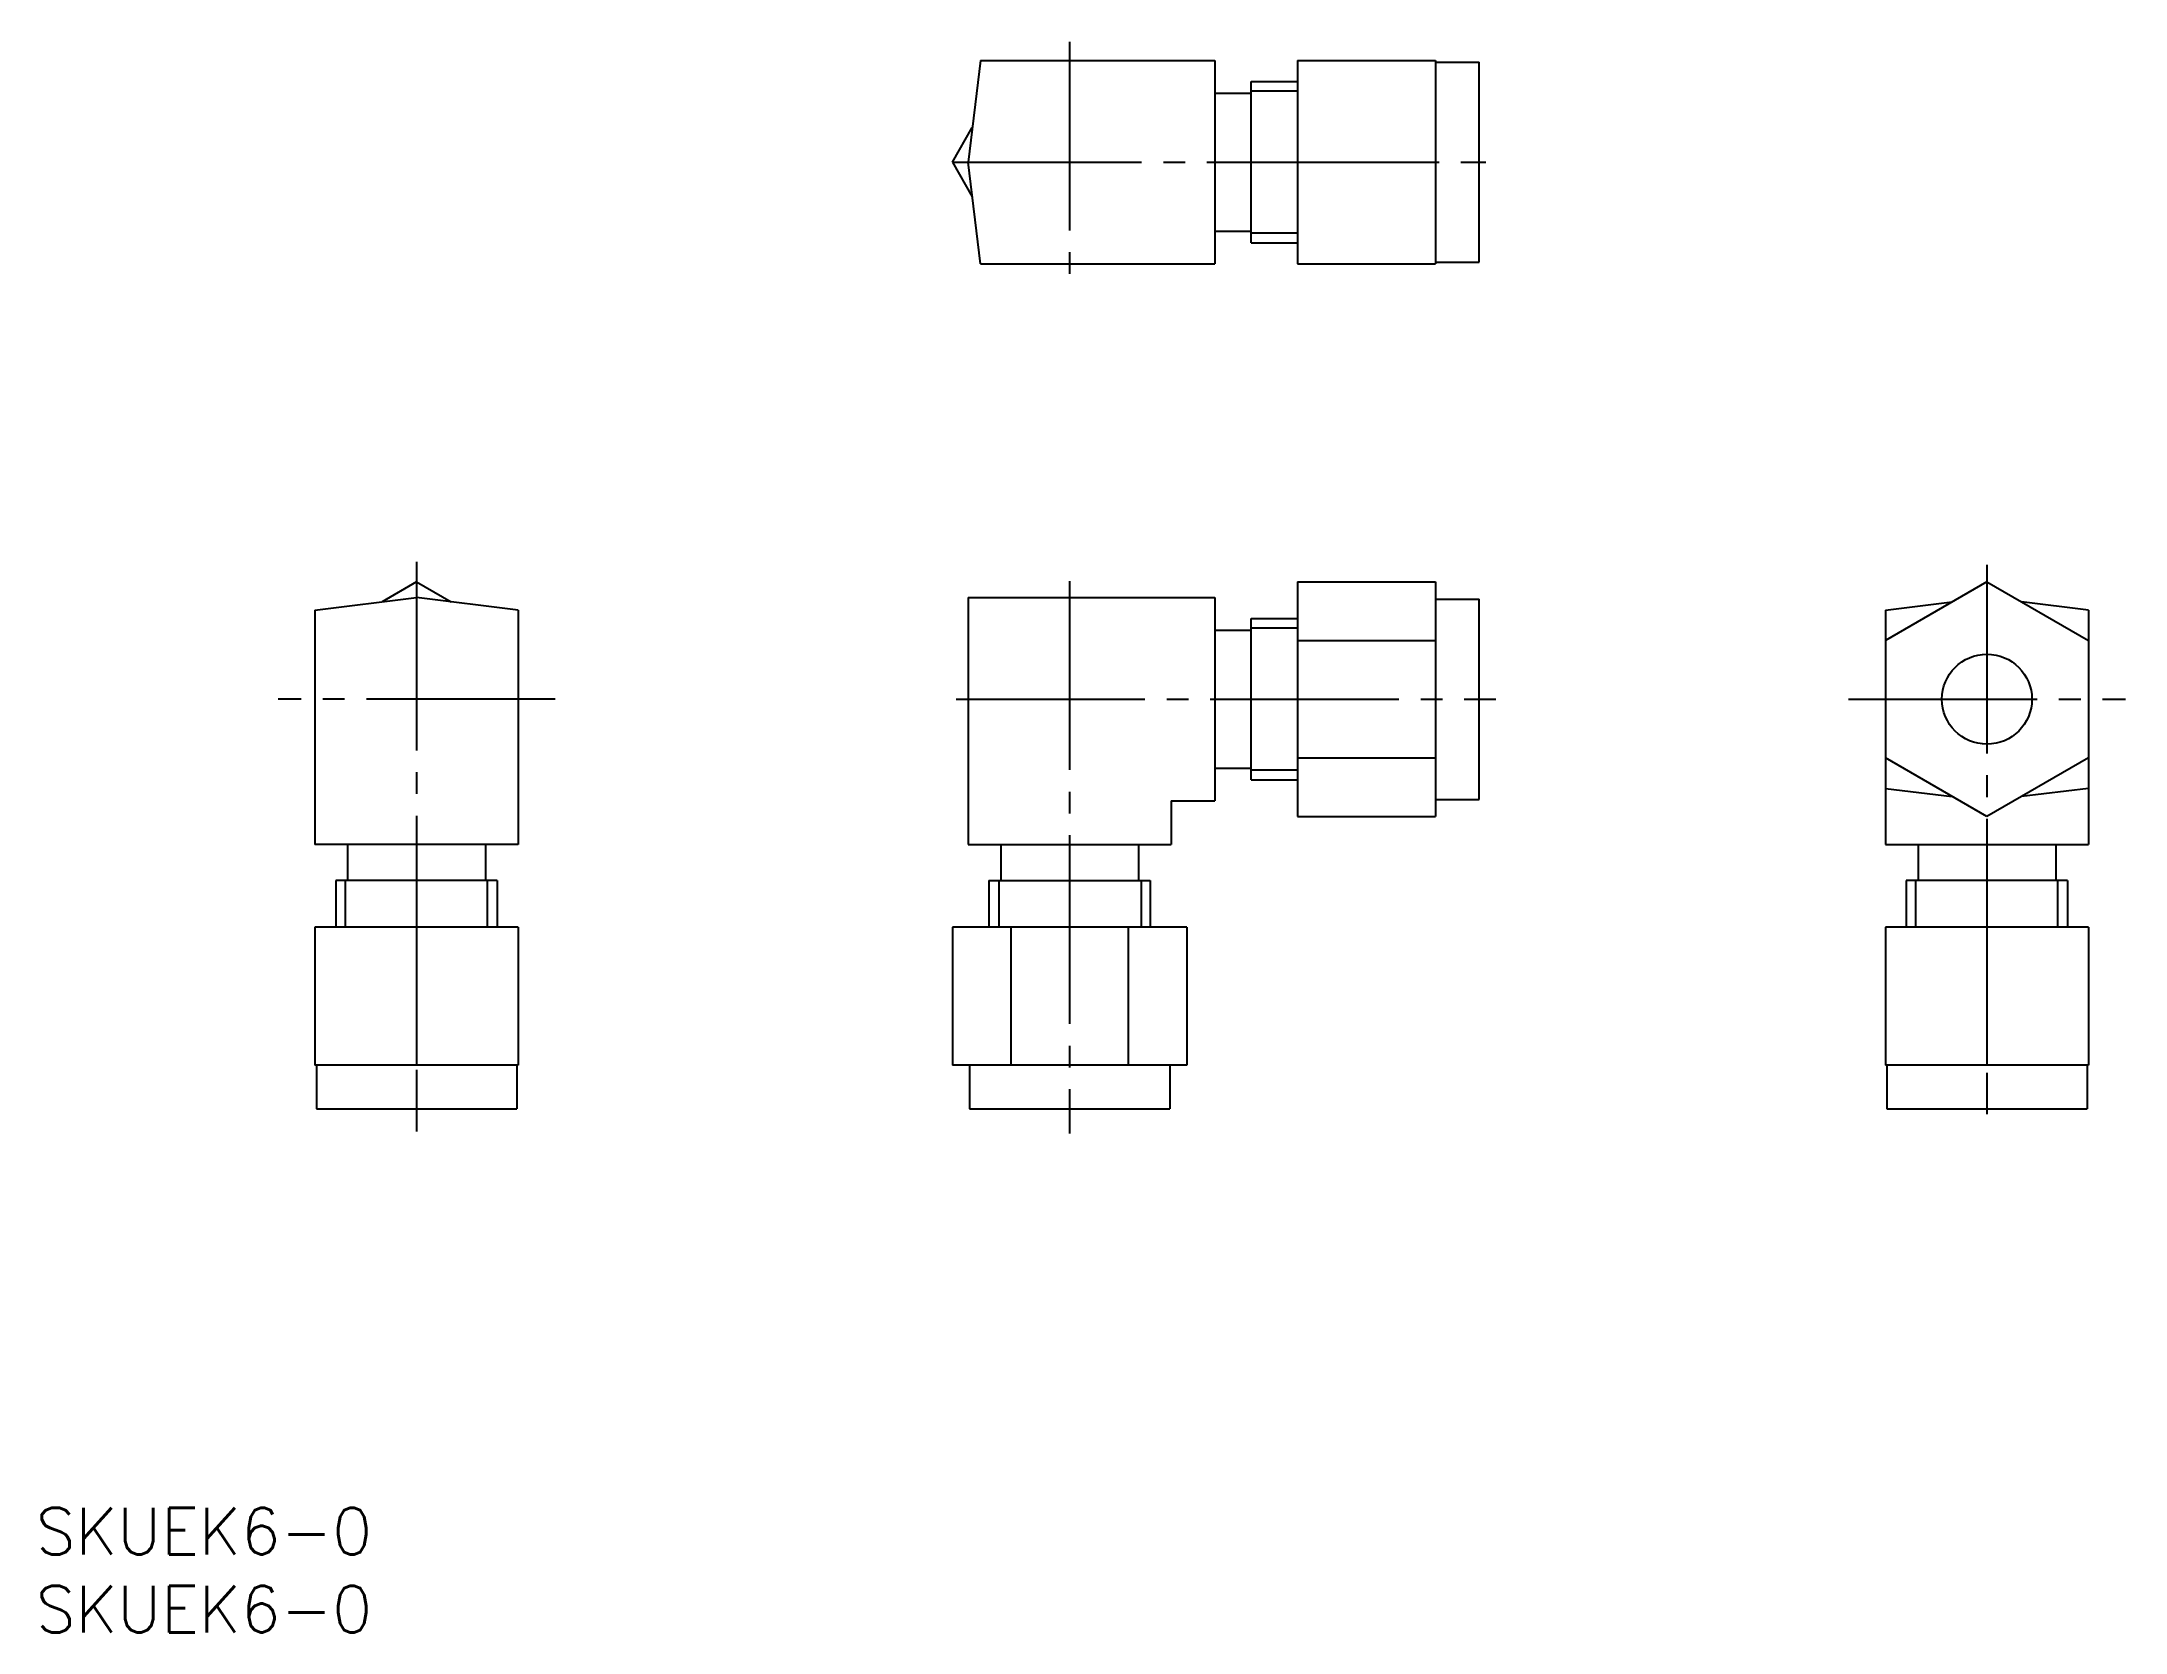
# Model space of a CAD drawing. Extents: x 22 to 166, y 55 to 165.
import ezdxf

# ---------------------------------------------------------------- set-up
doc = ezdxf.new("R2010")
doc.units = 0
doc.linetypes.add('CENTER', pattern=[17.5, 13, -1.5, 1.5, -1.5])
doc.layers.get('0').update_dxf_attribs({"linetype": 'CONTINUOUS'})
doc.layers.add('CENTER', color=1, linetype='CENTER')
doc.styles.get("Standard").update_dxf_attribs({"font": 'txt.shx', "bigfont": 'extfont.shx'})

msp = doc.modelspace()

# ---------------------------------------------------------------- linework, layer by layer
at = {"color": 7, "linetype": 'CONTINUOUS'}
for p, q in [((87.03, 163.69), (86.17, 156.69)), ((87.03, 163.69), (103.17, 163.69)), ((103.17, 163.69), (103.17, 149.69)), ((108.88, 163.69), (108.88, 149.69)), ((108.88, 163.69), (118.38, 163.69)), ((118.38, 163.69), (118.38, 149.69)), ((118.38, 163.59), (121.38, 163.59)), ((121.38, 149.79), (121.38, 163.59)), ((103.17, 161.44), (105.67, 161.44)), ((105.67, 151.13), (105.67, 162.24)), ((105.67, 162.24), (108.88, 162.24)), ((85.09, 156.69), (86.46, 159.07)), ((85.09, 156.69), (86.46, 154.3)), ((87.03, 149.69), (86.17, 156.69)), ((108.88, 156.69), (118.38, 156.69)), ((103.17, 151.94), (105.67, 151.94)), ((105.67, 151.13), (108.88, 151.13)), ((87.03, 149.69), (103.17, 149.69)), ((108.88, 149.69), (118.38, 149.69)), ((118.38, 149.79), (121.38, 149.79)), ((41.17, 125.83), (48.17, 126.69)), ((48.17, 127.77), (45.79, 126.39)), ((48.17, 127.77), (50.55, 126.39)), ((55.17, 125.83), (48.17, 126.69)), ((86.17, 126.69), (86.17, 109.69)), ((86.17, 126.69), (103.17, 126.69)), ((103.17, 126.69), (103.17, 112.69)), ((108.88, 127.77), (108.88, 111.6)), ((108.88, 127.77), (118.38, 127.77)), ((118.38, 127.77), (118.38, 111.6)), ((118.38, 126.59), (121.38, 126.59)), ((121.38, 112.79), (121.38, 126.59)), ((156.38, 127.77), (149.38, 123.73)), ((149.38, 125.83), (153.99, 126.39)), ((156.38, 127.77), (163.38, 123.73)), ((163.38, 125.83), (158.76, 126.39)), ((41.17, 125.83), (41.17, 109.69)), ((55.17, 125.83), (55.17, 109.69)), ((105.67, 114.13), (105.67, 125.24)), ((105.67, 125.24), (108.88, 125.24)), ((149.38, 125.83), (149.38, 109.69)), ((163.38, 125.83), (163.38, 109.69)), ((103.17, 124.44), (105.67, 124.44)), ((108.88, 123.73), (118.38, 123.73)), ((103.17, 114.94), (105.67, 114.94)), ((108.88, 115.64), (118.38, 115.64)), ((156.38, 111.6), (149.38, 115.64)), ((163.38, 115.64), (156.38, 111.6)), ((105.67, 114.13), (108.88, 114.13)), ((149.38, 113.54), (153.99, 112.98)), ((163.38, 113.54), (158.76, 112.98)), ((100.17, 112.69), (100.17, 109.69)), ((100.17, 112.69), (103.17, 112.69)), ((118.38, 112.79), (121.38, 112.79)), ((108.88, 111.6), (118.38, 111.6)), ((55.17, 109.69), (41.17, 109.69)), ((43.42, 109.69), (43.42, 107.19)), ((52.92, 109.69), (52.92, 107.19)), ((86.17, 109.69), (100.17, 109.69)), ((88.42, 109.69), (88.42, 107.19)), ((97.92, 109.69), (97.92, 107.19)), ((149.38, 109.69), (163.38, 109.69)), ((151.63, 109.69), (151.63, 107.19)), ((161.13, 109.69), (161.13, 107.19)), ((42.61, 107.19), (42.61, 103.98)), ((53.73, 107.19), (42.61, 107.19)), ((53.73, 107.19), (53.73, 103.98)), ((87.61, 107.19), (87.61, 103.98)), ((87.61, 107.19), (98.73, 107.19)), ((98.73, 107.19), (98.73, 103.98)), ((150.82, 107.19), (150.82, 103.98)), ((161.93, 107.19), (150.82, 107.19)), ((161.93, 107.19), (161.93, 103.98)), ((55.17, 103.98), (41.17, 103.98)), ((41.17, 103.98), (41.17, 94.48)), ((48.17, 103.98), (48.17, 94.48)), ((55.17, 103.98), (55.17, 94.48)), ((101.25, 103.98), (85.09, 103.98)), ((85.09, 103.98), (85.09, 94.48)), ((89.13, 103.98), (89.13, 94.48)), ((97.21, 103.98), (97.21, 94.48)), ((101.25, 103.98), (101.25, 94.48)), ((163.38, 103.98), (149.38, 103.98)), ((149.38, 103.98), (149.38, 94.48)), ((156.38, 103.98), (156.38, 94.48)), ((163.38, 103.98), (163.38, 94.48)), ((55.17, 94.48), (41.17, 94.48)), ((41.27, 94.48), (41.27, 91.48)), ((55.07, 94.48), (55.07, 91.48)), ((101.25, 94.48), (85.09, 94.48)), ((86.27, 94.48), (86.27, 91.48)), ((100.07, 94.48), (100.07, 91.48)), ((163.38, 94.48), (149.38, 94.48)), ((149.48, 94.48), (149.48, 91.48)), ((163.28, 94.48), (163.28, 91.48)), ((41.27, 91.48), (55.07, 91.48)), ((86.27, 91.48), (100.07, 91.48)), ((149.48, 91.48), (163.28, 91.48))]:
    msp.add_line(p, q, dxfattribs=at)
at = {"color": 3, "linetype": 'CONTINUOUS'}
for p, q in [((105.67, 161.61), (108.88, 161.61)), ((105.67, 151.82), (108.88, 151.82)), ((105.67, 124.61), (108.88, 124.61)), ((105.67, 114.82), (108.88, 114.82)), ((43.25, 107.19), (43.25, 103.98)), ((53.04, 107.19), (53.04, 103.98)), ((88.3, 107.19), (88.3, 103.98)), ((98.09, 107.19), (98.09, 103.98)), ((151.46, 107.19), (151.46, 103.98)), ((161.25, 107.19), (161.25, 103.98))]:
    msp.add_line(p, q, dxfattribs=at)
at = {"color": 7, "linetype": 'CONTINUOUS'}
msp.add_circle((156.38, 119.69), 3.1, dxfattribs=at)
at = {"layer": 'CENTER', "color": 1, "linetype": 'CENTER'}
for p, q in [((93.17, 164.99), (93.17, 147.92)), ((85.13, 156.69), (121.85, 156.69)), ((48.17, 129.16), (48.17, 89.91)), ((93.17, 127.82), (93.17, 89.78)), ((156.38, 128.95), (156.38, 91.1)), ((57.71, 119.69), (38.63, 119.69)), ((85.36, 119.69), (122.53, 119.69)), ((146.84, 119.69), (165.92, 119.69))]:
    msp.add_line(p, q, dxfattribs=at)

# ---------------------------------------------------------------- texts
at = {"color": 7, "linetype": 'CONTINUOUS'}
for p in [(21.93, 60.77), (21.93, 55.4)]:
    msp.add_text('SKUEK6-0', height=3.2, dxfattribs=at).set_placement(p)

doc.saveas('drawing.dxf')
